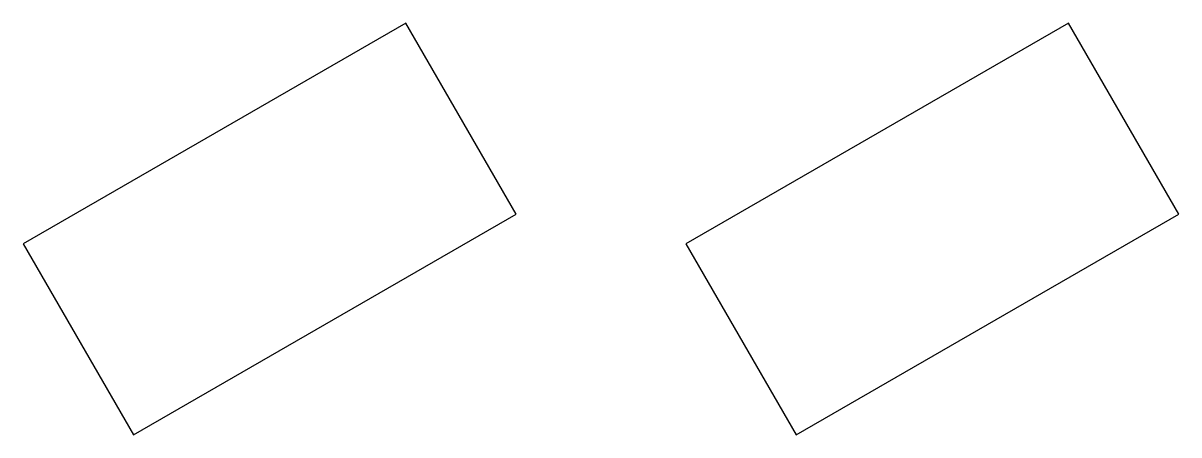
# Model space of a CAD drawing. Extents: x -1.2 to 51.2, y 10.7 to 29.3.
import ezdxf

# ---------------------------------------------------------------- set-up
doc = ezdxf.new("R2010")
doc.units = 0
doc.layers.get('0').update_dxf_attribs({"lineweight": 25, "true_color": 0xffffff})

msp = doc.modelspace()

# ---------------------------------------------------------------- linework, layer by layer
for p, q in [((16.16, 29.33), (-1.16, 19.33)), ((21.16, 20.67), (16.16, 29.33)), ((3.84, 10.67), (21.16, 20.67)), ((-1.16, 19.33), (3.84, 10.67))]:
    msp.add_line(p, q)
at = {"flags": 128}
msp.add_lwpolyline([(33.84, 10.67), (51.16, 20.67), (46.16, 29.33), (28.84, 19.33)], close=True, dxfattribs=at)

doc.saveas('drawing.dxf')
